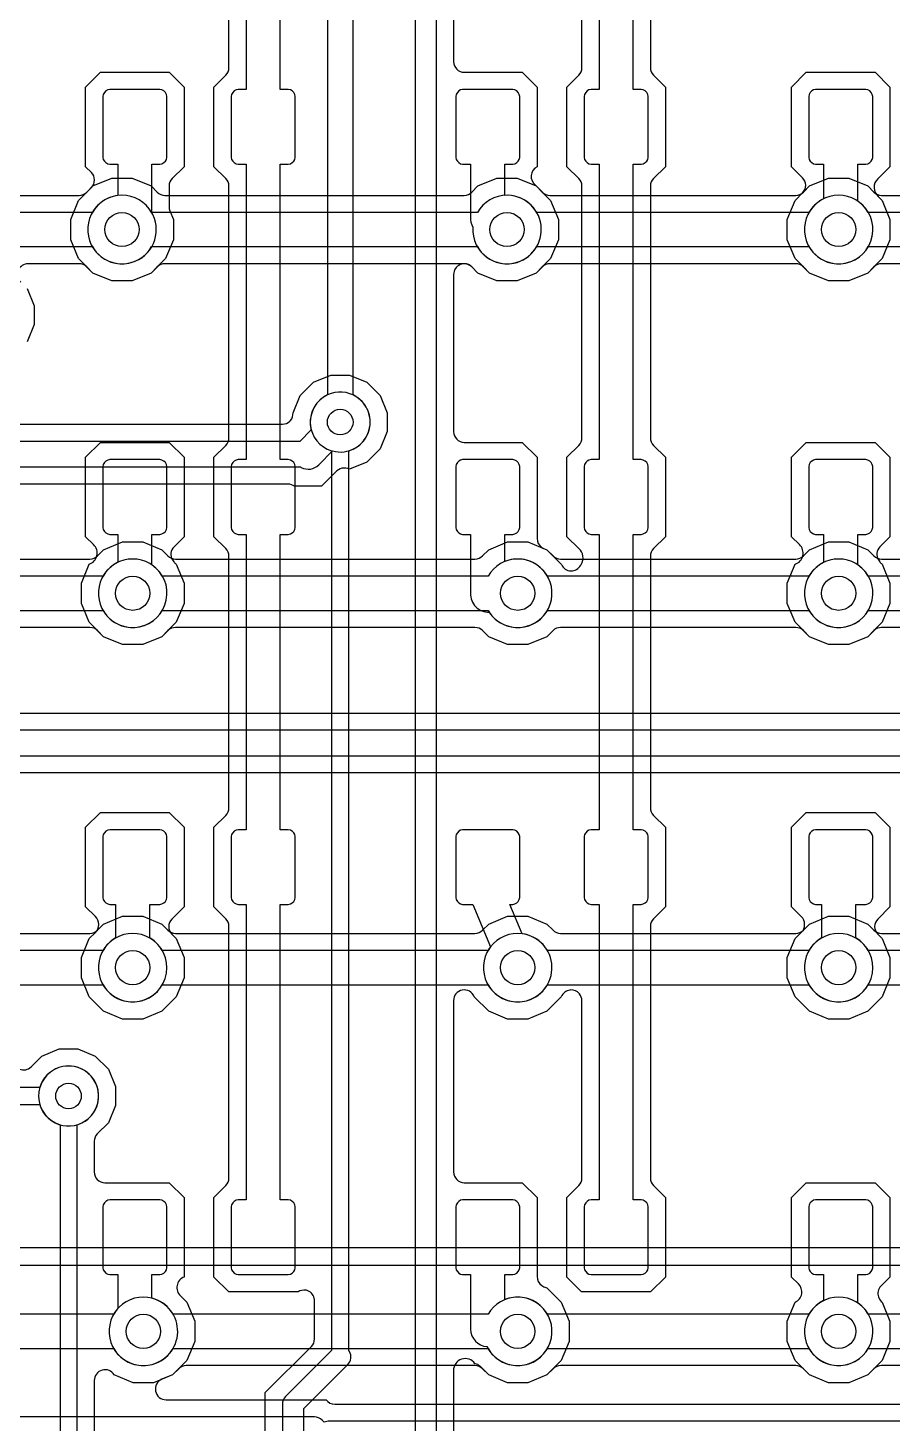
# Model space of a CAD drawing. Header units: millimetres. Extents: x -12.6 to 79.4, y -27 to 65.1.
# Drawn here: x 37.44 to 47.7, y -7.82 to 8.74 of the extents above; entities that cross this region are included whole.
import ezdxf

# ---------------------------------------------------------------- set-up
doc = ezdxf.new("R2010")
doc.units = ezdxf.units.MM

msp = doc.modelspace()

# ---------------------------------------------------------------- linework, layer by layer
at = {"layer": '16_copper'}
for points in [[(40.996, 43.053), (40.996, 4.386, 0.687676), (41.046, 3.723), (41.046, -6.958), (40.499, -7.505, 0.198912), (40.462, -7.595), (40.462, -9.525, 0.198912)], [(40.716, -9.472), (40.716, -7.647), (41.238, -7.126, 0.345798), (41.257, -6.97), (41.25, -6.961), (41.25, 3.723, 0.687676), (41.3, 4.386), (41.3, 42.99)], [(42.291, -8.458), (42.291, 21.412, 0.666667)], [(40.259, -9.662), (40.259, -7.458), (40.806, -6.911, 0.198912), (40.843, -6.821), (40.843, -6.367, 0.034118), (40.841, -6.347), (40.84, -6.34, 0.284787), (40.746, -6.244), (40.74, -6.243, 0.165414), (40.648, -6.261), (39.824, -6.261), (39.649, -6.086), (39.649, -5.141), (39.79, -5, 0.198912), (39.827, -4.91), (39.827, -1.922, 0.198912), (39.79, -1.833), (39.649, -1.692), (39.649, -0.746), (39.79, -0.606, 0.198912), (39.827, -0.516), (39.827, 2.472, 0.198912), (39.79, 2.562), (39.649, 2.702), (39.649, 3.648), (39.79, 3.788, 0.198912), (39.827, 3.878), (39.827, 6.866, 0.198912), (39.79, 6.956), (39.649, 7.096), (39.649, 8.042), (39.79, 8.183, 0.198912), (39.827, 8.272), (39.827, 11.26, 0.198912)], [(42.494, 10.156), (42.494, 8.344, 0.414214), (42.621, 8.217), (43.31, 8.217), (43.485, 8.042), (43.485, 7.096, 0.54283), (43.466, 6.876), (43.646, 6.695), (43.739, 6.471), (43.739, 6.229), (43.646, 6.005), (43.475, 5.833), (43.25, 5.74), (43.008, 5.74), (42.784, 5.833), (42.711, 5.906, 0.668185), (42.494, 5.816), (42.494, 3.95, 0.414214), (42.621, 3.823), (43.31, 3.823), (43.485, 3.648), (43.485, 2.682, 0.251148), (43.542, 2.577), (43.555, 2.568, 0.013256), (43.563, 2.565), (43.602, 2.549), (43.773, 2.377), (43.774, 2.375), (43.775, 2.372, 0.628764), (44.004, 2.365), (44.008, 2.375, 0.386564), (43.981, 2.562), (43.84, 2.702), (43.84, 3.648), (43.981, 3.788, 0.198912), (44.018, 3.878), (44.018, 6.866, 0.198912), (43.981, 6.956), (43.84, 7.096), (43.84, 8.042), (43.981, 8.183, 0.198912), (44.018, 8.272), (44.018, 11.26, 0.198912)], [(44.831, 11.26), (44.831, 8.272, 0.198912), (44.868, 8.183), (45.009, 8.042), (45.009, 7.096), (44.868, 6.956, 0.198912), (44.831, 6.866), (44.831, 3.878, 0.198912), (44.868, 3.788), (45.009, 3.648), (45.009, 2.702), (44.868, 2.562, 0.198912), (44.831, 2.472), (44.831, -0.516, 0.198912), (44.868, -0.606), (45.009, -0.746), (45.009, -1.692), (44.868, -1.833, 0.198912), (44.831, -1.922), (44.831, -4.91, 0.198912), (44.868, -5), (45.009, -5.141), (45.009, -6.086), (44.834, -6.261), (44.015, -6.261), (43.84, -6.086), (43.84, -5.141), (43.981, -5, 0.198912), (44.018, -4.91), (44.018, -2.805, 0.149507), (43.989, -2.724), (43.987, -2.721, 0.22567), (43.887, -2.678), (43.876, -2.679, 0.242557), (43.773, -2.758), (43.602, -2.93), (43.377, -3.023), (43.135, -3.023), (42.911, -2.93), (42.739, -2.758, 0.828262), (42.494, -2.805), (42.494, -4.839, 0.414214), (42.621, -4.966), (43.31, -4.966), (43.485, -5.141), (43.485, -6.081, 0.251148), (43.542, -6.186), (43.555, -6.195, 0.085317), (43.602, -6.214), (43.773, -6.386), (43.866, -6.61), (43.866, -6.852), (43.773, -7.076), (43.602, -7.248), (43.377, -7.341), (43.135, -7.341), (42.911, -7.248), (42.812, -7.149, 0.06626), (42.785, -7.129), (42.781, -7.126, 0.043974), (42.755, -7.116), (42.748, -7.115, 0.745879), (42.494, -7.198), (42.494, -8.595)], [(37.262, -3.501, 0.668179), (37.479, -3.59), (37.606, -3.463), (37.811, -3.378), (38.033, -3.378), (38.239, -3.463), (38.396, -3.62), (38.481, -3.826), (38.481, -4.048), (38.396, -4.254), (38.264, -4.385, 0.198912), (38.227, -4.475), (38.227, -4.839, 0.414214), (38.354, -4.966), (39.119, -4.966), (39.294, -5.141), (39.294, -6.086, 0.551398), (39.251, -6.309), (39.328, -6.386), (39.421, -6.61), (39.421, -6.852), (39.328, -7.076), (39.157, -7.248), (38.932, -7.341), (38.69, -7.341), (38.466, -7.248, 0.759198), (38.227, -7.316), (38.227, -9.803, 0.198912)]]:
    msp.add_lwpolyline(points, format="xyb", dxfattribs=at)
for points in [[(42.037, 21.412), (42.037, -8.406)], [(40.03, 11.519), (40.03, 8.014), (39.935, 8.014), (39.911, 8.007), (39.889, 7.995), (39.872, 7.977), (39.859, 7.955), (39.853, 7.931), (39.853, 7.207), (39.859, 7.183), (39.872, 7.161), (39.889, 7.144), (39.911, 7.131), (39.935, 7.125), (40.03, 7.125), (40.03, 3.62), (39.935, 3.62), (39.911, 3.613), (39.889, 3.6), (39.872, 3.583), (39.859, 3.561), (39.853, 3.537), (39.853, 2.813), (39.859, 2.789), (39.872, 2.767), (39.889, 2.75), (39.911, 2.737), (39.935, 2.731), (40.03, 2.731), (40.03, -0.775), (39.935, -0.775), (39.911, -0.781), (39.889, -0.794), (39.872, -0.811), (39.859, -0.833), (39.853, -0.857), (39.853, -1.581), (39.859, -1.605), (39.872, -1.627), (39.889, -1.645), (39.911, -1.657), (39.935, -1.664), (40.03, -1.664), (40.03, -5.169), (39.935, -5.169), (39.911, -5.175), (39.889, -5.188), (39.872, -5.206), (39.859, -5.227), (39.853, -5.252), (39.853, -5.975), (39.859, -5.999), (39.872, -6.021), (39.889, -6.039), (39.911, -6.051), (39.935, -6.058), (40.532, -6.058), (40.556, -6.051), (40.578, -6.039), (40.596, -6.021), (40.608, -5.999), (40.615, -5.975), (40.615, -5.252), (40.608, -5.227), (40.596, -5.206), (40.578, -5.188), (40.556, -5.175), (40.532, -5.169), (40.437, -5.169), (40.437, -1.664), (40.532, -1.664), (40.556, -1.657), (40.578, -1.645), (40.596, -1.627), (40.608, -1.605), (40.615, -1.581), (40.615, -0.857), (40.608, -0.833), (40.596, -0.811), (40.578, -0.794), (40.556, -0.781), (40.532, -0.775), (40.437, -0.775), (40.437, 2.731), (40.532, 2.731), (40.556, 2.737), (40.578, 2.75), (40.596, 2.767), (40.608, 2.789), (40.615, 2.813), (40.615, 3.537), (40.608, 3.561), (40.596, 3.583), (40.578, 3.6), (40.556, 3.613), (40.532, 3.62), (40.437, 3.62), (40.437, 7.125), (40.532, 7.125), (40.556, 7.131), (40.578, 7.144), (40.596, 7.161), (40.608, 7.183), (40.615, 7.207), (40.615, 7.931), (40.608, 7.955), (40.596, 7.977), (40.578, 7.995), (40.556, 8.007), (40.532, 8.014), (40.437, 8.014), (40.437, 11.519)], [(44.221, 11.519), (44.221, 8.014), (44.126, 8.014), (44.102, 8.007), (44.08, 7.995), (44.063, 7.977), (44.05, 7.955), (44.044, 7.931), (44.044, 7.207), (44.05, 7.183), (44.063, 7.161), (44.08, 7.144), (44.102, 7.131), (44.126, 7.125), (44.221, 7.125), (44.221, 3.62), (44.126, 3.62), (44.102, 3.613), (44.08, 3.6), (44.063, 3.583), (44.05, 3.561), (44.044, 3.537), (44.044, 2.813), (44.05, 2.789), (44.063, 2.767), (44.08, 2.75), (44.102, 2.737), (44.126, 2.731), (44.221, 2.731), (44.221, -0.775), (44.126, -0.775), (44.102, -0.781), (44.08, -0.794), (44.063, -0.811), (44.05, -0.833), (44.044, -0.857), (44.044, -1.581), (44.05, -1.605), (44.063, -1.627), (44.08, -1.645), (44.102, -1.657), (44.126, -1.664), (44.221, -1.664), (44.221, -5.169), (44.126, -5.169), (44.102, -5.175), (44.08, -5.188), (44.063, -5.206), (44.05, -5.227), (44.044, -5.252), (44.044, -5.975), (44.05, -5.999), (44.063, -6.021), (44.08, -6.039), (44.102, -6.051), (44.126, -6.058), (44.723, -6.058), (44.747, -6.051), (44.769, -6.039), (44.787, -6.021), (44.799, -5.999), (44.806, -5.975), (44.806, -5.252), (44.799, -5.227), (44.787, -5.206), (44.769, -5.188), (44.747, -5.175), (44.723, -5.169), (44.628, -5.169), (44.628, -1.664), (44.723, -1.664), (44.747, -1.657), (44.769, -1.645), (44.787, -1.627), (44.799, -1.605), (44.806, -1.581), (44.806, -0.857), (44.799, -0.833), (44.787, -0.811), (44.769, -0.794), (44.747, -0.781), (44.723, -0.775), (44.628, -0.775), (44.628, 2.731), (44.723, 2.731), (44.747, 2.737), (44.769, 2.75), (44.787, 2.767), (44.799, 2.789), (44.806, 2.813), (44.806, 3.537), (44.799, 3.561), (44.787, 3.583), (44.769, 3.6), (44.747, 3.613), (44.723, 3.62), (44.628, 3.62), (44.628, 7.125), (44.723, 7.125), (44.747, 7.131), (44.769, 7.144), (44.787, 7.161), (44.799, 7.183), (44.806, 7.207), (44.806, 7.931), (44.799, 7.955), (44.787, 7.977), (44.769, 7.995), (44.747, 8.007), (44.723, 8.014), (44.628, 8.014), (44.628, 11.519)], [(37.431, 5.651), (37.516, 5.445), (37.516, 5.223), (37.431, 5.017)]]:
    msp.add_lwpolyline(points, dxfattribs=at)
for points in [[(38.436, 5.74), (38.212, 5.833), (38.04, 6.005), (37.948, 6.229), (37.948, 6.471), (38.04, 6.695), (38.194, 6.849, 0.414219), (38.194, 7.028), (38.125, 7.096), (38.125, 8.042), (38.3, 8.217), (39.119, 8.217), (39.294, 8.042), (39.294, 7.096), (39.153, 6.956, 0.198912), (39.116, 6.866), (39.116, 6.619, 0.098491), (39.126, 6.571), (39.167, 6.471), (39.167, 6.229), (39.074, 6.005), (38.903, 5.833), (38.678, 5.74)], [(46.945, 5.74), (46.721, 5.833), (46.549, 6.005), (46.457, 6.229), (46.457, 6.471), (46.549, 6.695), (46.639, 6.785, 0.414219), (46.639, 6.965), (46.507, 7.096), (46.507, 8.042), (46.682, 8.217), (47.501, 8.217), (47.676, 8.042), (47.676, 7.096), (47.535, 6.956), (47.532, 6.951, 0.449581), (47.535, 6.743), (47.583, 6.695), (47.676, 6.471), (47.676, 6.229), (47.583, 6.005), (47.412, 5.833), (47.187, 5.74)], [(38.637, 5.951, 0.453092), (38.943, 6.481), (38.922, 6.53), (38.913, 6.547), (38.913, 7.125), (39.008, 7.125), (39.032, 7.131), (39.054, 7.144), (39.072, 7.161), (39.084, 7.183), (39.091, 7.207), (39.091, 7.931), (39.084, 7.955), (39.072, 7.977), (39.054, 7.995), (39.032, 8.007), (39.008, 8.014), (38.411, 8.014), (38.387, 8.007), (38.365, 7.995), (38.348, 7.977), (38.335, 7.955), (38.329, 7.931), (38.329, 7.207), (38.335, 7.183), (38.348, 7.161), (38.365, 7.144), (38.387, 7.131), (38.411, 7.125), (38.506, 7.125), (38.506, 6.753), (38.478, 6.749), (38.426, 6.736), (38.377, 6.715), (38.331, 6.689), (38.289, 6.656), (38.251, 6.619), (38.219, 6.576), (38.192, 6.53), (38.172, 6.481), (38.158, 6.429), (38.151, 6.377), (38.151, 6.323), (38.158, 6.271), (38.172, 6.219), (38.192, 6.17), (38.219, 6.124), (38.251, 6.081), (38.289, 6.044), (38.331, 6.011), (38.377, 5.985), (38.426, 5.964), (38.478, 5.951), (38.531, 5.944), (38.584, 5.944)], [(43.209, 5.951, 0.935179), (43.104, 6.756), (43.104, 7.125), (43.199, 7.125), (43.223, 7.131), (43.245, 7.144), (43.263, 7.161), (43.275, 7.183), (43.282, 7.207), (43.282, 7.931), (43.275, 7.955), (43.263, 7.977), (43.245, 7.995), (43.223, 8.007), (43.199, 8.014), (42.602, 8.014), (42.578, 8.007), (42.556, 7.995), (42.539, 7.977), (42.526, 7.955), (42.52, 7.931), (42.52, 7.207), (42.526, 7.183), (42.539, 7.161), (42.556, 7.144), (42.578, 7.131), (42.602, 7.125), (42.697, 7.125), (42.697, 6.502, 0.155133), (42.723, 6.377), (42.723, 6.323), (42.73, 6.271), (42.744, 6.219), (42.764, 6.17), (42.791, 6.124), (42.823, 6.081), (42.861, 6.044), (42.903, 6.011), (42.949, 5.985), (42.998, 5.964), (43.05, 5.951), (43.103, 5.944), (43.156, 5.944)], [(47.146, 5.951, 0.665576), (47.295, 6.687), (47.295, 7.125), (47.39, 7.125), (47.414, 7.131), (47.436, 7.144), (47.454, 7.161), (47.466, 7.183), (47.473, 7.207), (47.473, 7.931), (47.466, 7.955), (47.454, 7.977), (47.436, 7.995), (47.414, 8.007), (47.39, 8.014), (46.793, 8.014), (46.769, 8.007), (46.747, 7.995), (46.73, 7.977), (46.717, 7.955), (46.711, 7.931), (46.711, 7.207), (46.717, 7.183), (46.73, 7.161), (46.747, 7.144), (46.769, 7.131), (46.793, 7.125), (46.888, 7.125), (46.888, 6.716), (46.886, 6.715), (46.84, 6.689), (46.798, 6.656), (46.76, 6.619), (46.728, 6.576), (46.701, 6.53), (46.681, 6.481), (46.667, 6.429), (46.66, 6.377), (46.66, 6.323), (46.667, 6.271), (46.681, 6.219), (46.701, 6.17), (46.728, 6.124), (46.76, 6.081), (46.798, 6.044), (46.84, 6.011), (46.886, 5.985), (46.935, 5.964), (46.987, 5.951), (47.04, 5.944), (47.093, 5.944)], [(38.563, 1.422), (38.339, 1.515), (38.167, 1.687), (38.075, 1.911), (38.075, 2.153), (38.167, 2.377, 0.576688), (38.219, 2.609), (38.125, 2.702), (38.125, 3.648), (38.3, 3.823), (39.119, 3.823), (39.294, 3.648), (39.294, 2.702), (39.175, 2.583, 0.345798), (39.156, 2.427), (39.173, 2.405, 0.068528), (39.201, 2.377), (39.294, 2.153), (39.294, 1.911), (39.201, 1.687), (39.03, 1.515), (38.805, 1.422)], [(46.945, 1.422), (46.721, 1.515), (46.549, 1.687), (46.457, 1.911), (46.457, 2.153), (46.549, 2.377, 0.576688), (46.601, 2.609), (46.507, 2.702), (46.507, 3.648), (46.682, 3.823), (47.501, 3.823), (47.676, 3.648), (47.676, 2.702), (47.557, 2.583, 0.345798), (47.538, 2.427), (47.555, 2.405, 0.068528), (47.583, 2.377), (47.676, 2.153), (47.676, 1.911), (47.583, 1.687), (47.412, 1.515), (47.187, 1.422)], [(38.764, 1.633, 0.665576), (38.913, 2.369), (38.913, 2.731), (39.008, 2.731), (39.032, 2.737), (39.054, 2.75), (39.072, 2.767), (39.084, 2.789), (39.091, 2.813), (39.091, 3.537), (39.084, 3.561), (39.072, 3.583), (39.054, 3.6), (39.032, 3.613), (39.008, 3.62), (38.411, 3.62), (38.387, 3.613), (38.365, 3.6), (38.348, 3.583), (38.335, 3.561), (38.329, 3.537), (38.329, 2.813), (38.335, 2.789), (38.348, 2.767), (38.365, 2.75), (38.387, 2.737), (38.411, 2.731), (38.506, 2.731), (38.506, 2.398), (38.504, 2.397), (38.458, 2.371), (38.416, 2.338), (38.378, 2.301), (38.346, 2.258), (38.319, 2.212), (38.299, 2.163), (38.285, 2.111), (38.278, 2.059), (38.278, 2.005), (38.285, 1.953), (38.299, 1.901), (38.319, 1.852), (38.346, 1.806), (38.378, 1.763), (38.416, 1.726), (38.458, 1.693), (38.504, 1.667), (38.553, 1.646), (38.605, 1.633), (38.658, 1.626), (38.711, 1.626)], [(43.336, 1.633, 1), (43.177, 2.431), (43.125, 2.418), (43.104, 2.409), (43.104, 2.731), (43.199, 2.731), (43.223, 2.737), (43.245, 2.75), (43.263, 2.767), (43.275, 2.789), (43.282, 2.813), (43.282, 3.537), (43.275, 3.561), (43.263, 3.583), (43.245, 3.6), (43.223, 3.613), (43.199, 3.62), (42.602, 3.62), (42.578, 3.613), (42.556, 3.6), (42.539, 3.583), (42.526, 3.561), (42.52, 3.537), (42.52, 2.813), (42.526, 2.789), (42.539, 2.767), (42.556, 2.75), (42.578, 2.737), (42.602, 2.731), (42.697, 2.731), (42.697, 2.032, 0.436307), (42.918, 1.806), (42.95, 1.763), (42.988, 1.726), (43.03, 1.693), (43.076, 1.667), (43.125, 1.646), (43.177, 1.633), (43.23, 1.626), (43.283, 1.626)], [(47.146, 1.633, 0.665576), (47.295, 2.369), (47.295, 2.731), (47.39, 2.731), (47.414, 2.737), (47.436, 2.75), (47.454, 2.767), (47.466, 2.789), (47.473, 2.813), (47.473, 3.537), (47.466, 3.561), (47.454, 3.583), (47.436, 3.6), (47.414, 3.613), (47.39, 3.62), (46.793, 3.62), (46.769, 3.613), (46.747, 3.6), (46.73, 3.583), (46.717, 3.561), (46.711, 3.537), (46.711, 2.813), (46.717, 2.789), (46.73, 2.767), (46.747, 2.75), (46.769, 2.737), (46.793, 2.731), (46.888, 2.731), (46.888, 2.398), (46.886, 2.397), (46.84, 2.371), (46.798, 2.338), (46.76, 2.301), (46.728, 2.258), (46.701, 2.212), (46.681, 2.163), (46.667, 2.111), (46.66, 2.059), (46.66, 2.005), (46.667, 1.953), (46.681, 1.901), (46.701, 1.852), (46.728, 1.806), (46.76, 1.763), (46.798, 1.726), (46.84, 1.693), (46.886, 1.667), (46.935, 1.646), (46.987, 1.633), (47.04, 1.626), (47.093, 1.626)], [(38.563, -3.023), (38.339, -2.93), (38.167, -2.758), (38.075, -2.534), (38.075, -2.292), (38.167, -2.068), (38.241, -1.994, 0.426167), (38.241, -1.807), (38.125, -1.692), (38.125, -0.746), (38.3, -0.572), (39.119, -0.572), (39.294, -0.746), (39.294, -1.692), (39.149, -1.836, 0.414219), (39.149, -2.016), (39.201, -2.068), (39.294, -2.292), (39.294, -2.534), (39.201, -2.758), (39.03, -2.93), (38.805, -3.023)], [(46.945, -3.023), (46.721, -2.93), (46.549, -2.758), (46.457, -2.534), (46.457, -2.292), (46.549, -2.068), (46.623, -1.994, 0.426167), (46.623, -1.807), (46.507, -1.692), (46.507, -0.746), (46.682, -0.572), (47.501, -0.572), (47.676, -0.746), (47.676, -1.692), (47.531, -1.836, 0.414219), (47.531, -2.016), (47.583, -2.068), (47.676, -2.292), (47.676, -2.534), (47.583, -2.758), (47.412, -2.93), (47.187, -3.023)], [(38.764, -2.812, 0.692109), (38.887, -2.061), (38.887, -1.664), (39.008, -1.664), (39.032, -1.657), (39.054, -1.645), (39.072, -1.627), (39.084, -1.605), (39.091, -1.581), (39.091, -0.857), (39.084, -0.833), (39.072, -0.811), (39.054, -0.794), (39.032, -0.781), (39.008, -0.775), (38.411, -0.775), (38.387, -0.781), (38.365, -0.794), (38.348, -0.811), (38.335, -0.833), (38.329, -0.857), (38.329, -1.581), (38.335, -1.605), (38.348, -1.627), (38.365, -1.645), (38.387, -1.657), (38.411, -1.664), (38.481, -1.664), (38.481, -2.061), (38.458, -2.074), (38.416, -2.107), (38.378, -2.144), (38.346, -2.187), (38.319, -2.233), (38.299, -2.282), (38.285, -2.334), (38.278, -2.386), (38.278, -2.44), (38.285, -2.492), (38.299, -2.544), (38.319, -2.593), (38.346, -2.639), (38.378, -2.682), (38.416, -2.719), (38.458, -2.752), (38.504, -2.778), (38.553, -2.799), (38.605, -2.812), (38.658, -2.819), (38.711, -2.819)], [(43.336, -2.812, 0.849338), (43.308, -2.01), (43.164, -1.664), (43.199, -1.664), (43.223, -1.657), (43.245, -1.645), (43.263, -1.627), (43.275, -1.605), (43.282, -1.581), (43.282, -0.857), (43.275, -0.833), (43.263, -0.811), (43.245, -0.794), (43.223, -0.781), (43.199, -0.775), (42.602, -0.775), (42.578, -0.781), (42.556, -0.794), (42.539, -0.811), (42.526, -0.833), (42.52, -0.857), (42.52, -1.581), (42.526, -1.605), (42.539, -1.627), (42.556, -1.645), (42.578, -1.657), (42.602, -1.664), (42.724, -1.664), (42.933, -2.166), (42.918, -2.187), (42.891, -2.233), (42.871, -2.282), (42.857, -2.334), (42.85, -2.386), (42.85, -2.44), (42.857, -2.492), (42.871, -2.544), (42.891, -2.593), (42.918, -2.639), (42.95, -2.682), (42.988, -2.719), (43.03, -2.752), (43.076, -2.778), (43.125, -2.799), (43.177, -2.812), (43.23, -2.819), (43.283, -2.819)], [(47.146, -2.812, 0.692109), (47.269, -2.061), (47.269, -1.664), (47.39, -1.664), (47.414, -1.657), (47.436, -1.645), (47.454, -1.627), (47.466, -1.605), (47.473, -1.581), (47.473, -0.857), (47.466, -0.833), (47.454, -0.811), (47.436, -0.794), (47.414, -0.781), (47.39, -0.775), (46.793, -0.775), (46.769, -0.781), (46.747, -0.794), (46.73, -0.811), (46.717, -0.833), (46.711, -0.857), (46.711, -1.581), (46.717, -1.605), (46.73, -1.627), (46.747, -1.645), (46.769, -1.657), (46.793, -1.664), (46.863, -1.664), (46.863, -2.061), (46.84, -2.074), (46.798, -2.107), (46.76, -2.144), (46.728, -2.187), (46.701, -2.233), (46.681, -2.282), (46.667, -2.334), (46.66, -2.386), (46.66, -2.44), (46.667, -2.492), (46.681, -2.544), (46.701, -2.593), (46.728, -2.639), (46.76, -2.682), (46.798, -2.719), (46.84, -2.752), (46.886, -2.778), (46.935, -2.799), (46.987, -2.812), (47.04, -2.819), (47.093, -2.819)], [(41.042, -13.18, 0.595647), (41.093, -13.009), (38.024, -9.94), (38.024, -4.278, 0.954409), (37.853, -3.587), (37.808, -3.6, 0.730917), (37.821, -4.278), (37.821, -9.982, 0.198912), (37.85, -10.054), (40.949, -13.153), (40.969, -13.168), (40.992, -13.178), (41.017, -13.183)], [(46.945, -7.341), (46.721, -7.248), (46.549, -7.076), (46.457, -6.852), (46.457, -6.61), (46.549, -6.386, 0.539729), (46.588, -6.167), (46.507, -6.086), (46.507, -5.141), (46.682, -4.966), (47.501, -4.966), (47.676, -5.141), (47.676, -6.086), (47.569, -6.193, 0.284783), (47.539, -6.323), (47.544, -6.335, 0.112183), (47.583, -6.386), (47.676, -6.61), (47.676, -6.852), (47.583, -7.076), (47.412, -7.248), (47.187, -7.341)], [(38.891, -7.13, 0.797382), (38.913, -6.337), (38.913, -6.058), (39.008, -6.058), (39.032, -6.051), (39.054, -6.039), (39.072, -6.021), (39.084, -5.999), (39.091, -5.975), (39.091, -5.252), (39.084, -5.227), (39.072, -5.206), (39.054, -5.188), (39.032, -5.175), (39.008, -5.169), (38.411, -5.169), (38.387, -5.175), (38.365, -5.188), (38.348, -5.206), (38.335, -5.227), (38.329, -5.252), (38.329, -5.975), (38.335, -5.999), (38.348, -6.021), (38.365, -6.039), (38.387, -6.051), (38.411, -6.058), (38.506, -6.058), (38.506, -6.461), (38.505, -6.462), (38.473, -6.505), (38.446, -6.551), (38.426, -6.6), (38.412, -6.652), (38.405, -6.704), (38.405, -6.758), (38.412, -6.81), (38.426, -6.862), (38.446, -6.911), (38.473, -6.957), (38.505, -7), (38.543, -7.037), (38.585, -7.07), (38.631, -7.096), (38.68, -7.117), (38.732, -7.13), (38.785, -7.137), (38.838, -7.137)], [(43.336, -7.13, 1), (43.177, -6.332), (43.125, -6.345), (43.104, -6.354), (43.104, -6.058), (43.199, -6.058), (43.223, -6.051), (43.245, -6.039), (43.263, -6.021), (43.275, -5.999), (43.282, -5.975), (43.282, -5.252), (43.275, -5.227), (43.263, -5.206), (43.245, -5.188), (43.223, -5.175), (43.199, -5.169), (42.602, -5.169), (42.578, -5.175), (42.556, -5.188), (42.539, -5.206), (42.526, -5.227), (42.52, -5.252), (42.52, -5.975), (42.526, -5.999), (42.539, -6.021), (42.556, -6.039), (42.578, -6.051), (42.602, -6.058), (42.697, -6.058), (42.697, -6.706, 0.400507), (42.891, -6.911), (42.918, -6.957), (42.95, -7), (42.988, -7.037), (43.03, -7.07), (43.076, -7.096), (43.125, -7.117), (43.177, -7.13), (43.23, -7.137), (43.283, -7.137)], [(47.146, -7.13, 0.665576), (47.295, -6.394), (47.295, -6.058), (47.39, -6.058), (47.414, -6.051), (47.436, -6.039), (47.454, -6.021), (47.466, -5.999), (47.473, -5.975), (47.473, -5.252), (47.466, -5.227), (47.454, -5.206), (47.436, -5.188), (47.414, -5.175), (47.39, -5.169), (46.793, -5.169), (46.769, -5.175), (46.747, -5.188), (46.73, -5.206), (46.717, -5.227), (46.711, -5.252), (46.711, -5.975), (46.717, -5.999), (46.73, -6.021), (46.747, -6.039), (46.769, -6.051), (46.793, -6.058), (46.888, -6.058), (46.888, -6.365), (46.886, -6.366), (46.84, -6.392), (46.798, -6.425), (46.76, -6.462), (46.728, -6.505), (46.701, -6.551), (46.681, -6.6), (46.667, -6.652), (46.66, -6.704), (46.66, -6.758), (46.667, -6.81), (46.681, -6.862), (46.701, -6.911), (46.728, -6.957), (46.76, -7), (46.798, -7.037), (46.84, -7.07), (46.886, -7.096), (46.935, -7.117), (46.987, -7.13), (47.04, -7.137), (47.093, -7.137)]]:
    msp.add_lwpolyline(points, format="xyb", close=True, dxfattribs=at)
at = {"layer": '1_copper'}
for points in [[(53.634, -5.74), (7.789, -5.74), (-1.944, 3.992), (-1.944, 10.761), (-1.935, 10.761), (-1.935, 11.461), (-2.155, 11.461), (-2.155, 10.761), (-2.147, 10.761), (-2.147, 3.95, 0.198912), (-2.117, 3.878), (7.675, -5.914, 0.198912), (7.747, -5.944), (53.634, -5.944)], [(35.002, 6.756), (38.049, 6.756, 0.198912), (38.139, 6.794), (38.212, 6.867), (38.436, 6.96), (38.678, 6.96), (38.903, 6.867), (38.976, 6.794, 0.198912), (39.066, 6.756), (42.621, 6.756, 0.198912), (42.711, 6.794), (42.784, 6.867), (43.008, 6.96), (43.25, 6.96), (43.475, 6.867), (43.548, 6.794, 0.198912), (43.638, 6.756), (46.558, 6.756, 0.198912), (46.648, 6.794), (46.721, 6.867), (46.945, 6.96), (47.187, 6.96), (47.412, 6.867), (47.485, 6.794, 0.198917), (47.575, 6.756), (50.749, 6.756, 0.198917)], [(50.905, 6.553), (47.418, 6.553, 0.577351), (46.714, 6.553), (43.481, 6.553, 0.577351), (42.777, 6.553), (38.909, 6.553, 0.577351), (38.205, 6.553), (34.845, 6.553, 0.577351), (34.141, 6.553), (30.527, 6.553, 0.577351), (29.823, 6.553), (26.463, 6.553, 0.577351)], [(26.463, 6.147), (29.823, 6.147, 0.577351), (30.527, 6.147), (34.141, 6.147, 0.577351), (34.845, 6.147), (38.205, 6.147, 0.577351), (38.909, 6.147), (42.777, 6.147, 0.577351), (43.481, 6.147), (46.714, 6.147, 0.577351), (47.418, 6.147), (50.905, 6.147, 0.577351)], [(50.749, 5.944), (47.575, 5.944, 0.198917), (47.485, 5.906), (47.412, 5.833), (47.187, 5.74), (46.945, 5.74), (46.721, 5.833), (46.648, 5.906, 0.198912), (46.558, 5.944), (43.638, 5.944, 0.198912), (43.548, 5.906), (43.475, 5.833), (43.25, 5.74), (43.008, 5.74), (42.784, 5.833), (42.711, 5.906, 0.198912), (42.621, 5.944), (39.066, 5.944, 0.198912), (38.976, 5.906), (38.903, 5.833), (38.678, 5.74), (38.436, 5.74), (38.212, 5.833), (38.139, 5.906, 0.198912), (38.049, 5.944), (37.444, 5.944, 0.668185), (37.354, 5.727)], [(34.127, 4.039), (40.462, 4.039, 0.194548), (40.55, 4.075), (40.559, 4.084, 0.171691), (40.589, 4.175), (40.674, 4.381), (40.831, 4.538), (41.037, 4.623), (41.259, 4.623), (41.465, 4.538), (41.622, 4.381), (41.707, 4.175), (41.707, 3.953), (41.622, 3.747), (41.465, 3.59), (41.259, 3.505, 0.347908), (41.091, 3.468), (40.925, 3.302), (40.606, 3.302, 0.160537), (40.531, 3.327), (3.281, 3.327, 0.198912)], [(3.116, 3.531), (40.677, 3.531), (40.685, 3.525, 0.327516), (40.893, 3.557), (41.056, 3.721, 0.967795), (41.263, 4.401), (41.218, 4.414, 0.555733), (40.805, 3.972), (40.668, 3.835), (3.116, 3.835)], [(35.002, 2.438), (38.176, 2.438, 0.198917), (38.266, 2.476), (38.339, 2.549), (38.563, 2.642), (38.805, 2.642), (39.03, 2.549), (39.103, 2.476, 0.198917), (39.193, 2.438), (42.748, 2.438, 0.198917), (42.838, 2.476), (42.911, 2.549), (43.135, 2.642), (43.377, 2.642), (43.602, 2.549), (43.675, 2.476, 0.198917), (43.765, 2.438), (46.558, 2.438, 0.198917), (46.648, 2.476), (46.721, 2.549), (46.945, 2.642), (47.187, 2.642), (47.412, 2.549), (47.485, 2.476, 0.198917), (47.575, 2.438), (50.749, 2.438, 0.198917)], [(50.905, 2.235), (47.418, 2.235, 0.577351), (46.714, 2.235), (43.608, 2.235, 0.577351), (42.904, 2.235), (39.036, 2.235, 0.577351), (38.332, 2.235), (34.845, 2.235, 0.577351), (34.141, 2.235), (30.654, 2.235, 0.577351), (29.95, 2.235), (26.336, 2.235, 0.577351)], [(26.336, 1.829), (29.95, 1.829, 0.577351), (30.654, 1.829), (34.141, 1.829, 0.577351), (34.845, 1.829), (38.332, 1.829, 0.577351), (39.036, 1.829), (42.904, 1.829, 0.577351), (43.608, 1.829), (46.714, 1.829, 0.577351), (47.418, 1.829), (50.905, 1.829, 0.577351)], [(49.083, 1.626), (47.575, 1.626, 0.198917), (47.485, 1.588), (47.412, 1.515), (47.187, 1.422), (46.945, 1.422), (46.721, 1.515), (46.648, 1.588, 0.198917), (46.558, 1.626), (43.765, 1.626, 0.198917), (43.675, 1.588), (43.602, 1.515), (43.377, 1.422), (43.135, 1.422), (42.911, 1.515), (42.838, 1.588, 0.198917), (42.748, 1.626), (39.193, 1.626, 0.198917), (39.103, 1.588), (39.03, 1.515), (38.805, 1.422), (38.563, 1.422), (38.339, 1.515), (38.266, 1.588, 0.198917), (38.176, 1.626), (35.002, 1.626, 0.198917)], [(25.887, 0.61), (48.568, 0.61, 0.198912)], [(25.722, 0.102), (48.768, 0.102, 0.198912)], [(48.915, -0.102), (25.887, -0.102, 0.198912)], [(34.875, -2.007), (38.176, -2.007, 0.198917), (38.266, -1.969), (38.339, -1.896), (38.563, -1.803), (38.805, -1.803), (39.03, -1.896), (39.103, -1.969, 0.198917), (39.193, -2.007), (42.748, -2.007, 0.198917), (42.838, -1.969), (42.911, -1.896), (43.135, -1.803), (43.377, -1.803), (43.602, -1.896), (43.675, -1.969, 0.198917), (43.765, -2.007), (46.558, -2.007, 0.198917), (46.648, -1.969), (46.721, -1.896), (46.945, -1.803), (47.187, -1.803), (47.412, -1.896), (47.485, -1.969, 0.198917), (47.575, -2.007), (50.749, -2.007, 0.198912)], [(50.905, -2.21), (47.418, -2.21, 0.577351), (46.714, -2.21), (43.608, -2.21, 0.577351), (42.904, -2.21), (39.036, -2.21, 0.577351), (38.332, -2.21), (34.718, -2.21, 0.577351), (34.014, -2.21), (30.527, -2.21, 0.577351), (29.823, -2.21), (26.336, -2.21, 0.577351)], [(26.336, -2.616), (29.823, -2.616, 0.577351), (30.527, -2.616), (34.014, -2.616, 0.577351), (34.718, -2.616), (38.332, -2.616, 0.577351), (39.036, -2.616), (42.904, -2.616, 0.577351), (43.608, -2.616), (46.714, -2.616, 0.577351), (47.418, -2.616), (50.905, -2.616, 0.577351)], [(8.458, -4.039), (37.581, -4.039), (37.585, -4.052), (37.603, -4.095), (37.626, -4.135), (37.654, -4.172), (37.687, -4.205), (37.724, -4.233), (37.765, -4.257), (37.808, -4.274), (37.853, -4.287), (37.899, -4.293), (37.946, -4.293), (37.992, -4.287, 1), (37.853, -3.587), (37.808, -3.6, 0.243103), (37.581, -3.835), (8.5, -3.835)], [(50.778, -6.528), (47.418, -6.528, 0.577351), (46.714, -6.528), (43.608, -6.528, 0.577351), (42.904, -6.528), (39.163, -6.528, 0.577351), (38.459, -6.528), (34.718, -6.528, 0.577351), (34.014, -6.528), (30.527, -6.528, 0.577351), (29.823, -6.528), (26.336, -6.528, 0.577351)], [(26.336, -6.934), (29.823, -6.934, 0.577351), (30.527, -6.934), (34.014, -6.934, 0.577351), (34.718, -6.934), (38.459, -6.934, 0.577351), (39.163, -6.934), (42.904, -6.934, 0.577351), (43.608, -6.934), (46.714, -6.934, 0.577351), (47.418, -6.934), (50.778, -6.934, 0.577351)], [(50.622, -7.137), (47.575, -7.137, 0.198912), (47.485, -7.175), (47.412, -7.248), (47.187, -7.341), (46.945, -7.341), (46.721, -7.248), (46.648, -7.175, 0.198912), (46.558, -7.137), (43.765, -7.137, 0.198912), (43.675, -7.175), (43.602, -7.248), (43.377, -7.341), (43.135, -7.341), (42.911, -7.248), (42.838, -7.175, 0.198912), (42.748, -7.137), (39.32, -7.137, 0.198912), (39.23, -7.175), (39.157, -7.248), (39.032, -7.299, 0.820683), (39.08, -7.544), (40.98, -7.544, 0.238296), (41.083, -7.595), (59.342, -7.595)], [(59.479, -7.798), (41.021, -7.798, 0.08004), (40.957, -7.809), (40.933, -7.784, 0.198912), (40.843, -7.747), (27.144, -7.747), (26.818, -7.421, 0.198912)]]:
    msp.add_lwpolyline(points, format="xyb", dxfattribs=at)
for points in [[(37.431, 5.651), (37.516, 5.445), (37.516, 5.223), (37.431, 5.017)], [(48.705, 0.406), (25.722, 0.406)]]:
    msp.add_lwpolyline(points, dxfattribs=at)
at = {"layer": 'drills_via_1_16'}
for centre, radius in [((38.557, 6.35), 0.203), ((43.129, 6.35), 0.203), ((47.066, 6.35), 0.203), ((41.148, 4.064), 0.152), ((38.684, 2.032), 0.203), ((43.256, 2.032), 0.203), ((47.066, 2.032), 0.203), ((38.684, -2.413), 0.203), ((43.256, -2.413), 0.203), ((47.066, -2.413), 0.203), ((37.922, -3.937), 0.152), ((38.811, -6.731), 0.203), ((43.256, -6.731), 0.203), ((47.066, -6.731), 0.203)]:
    msp.add_circle(centre, radius, dxfattribs=at)

doc.saveas('drawing.dxf')
